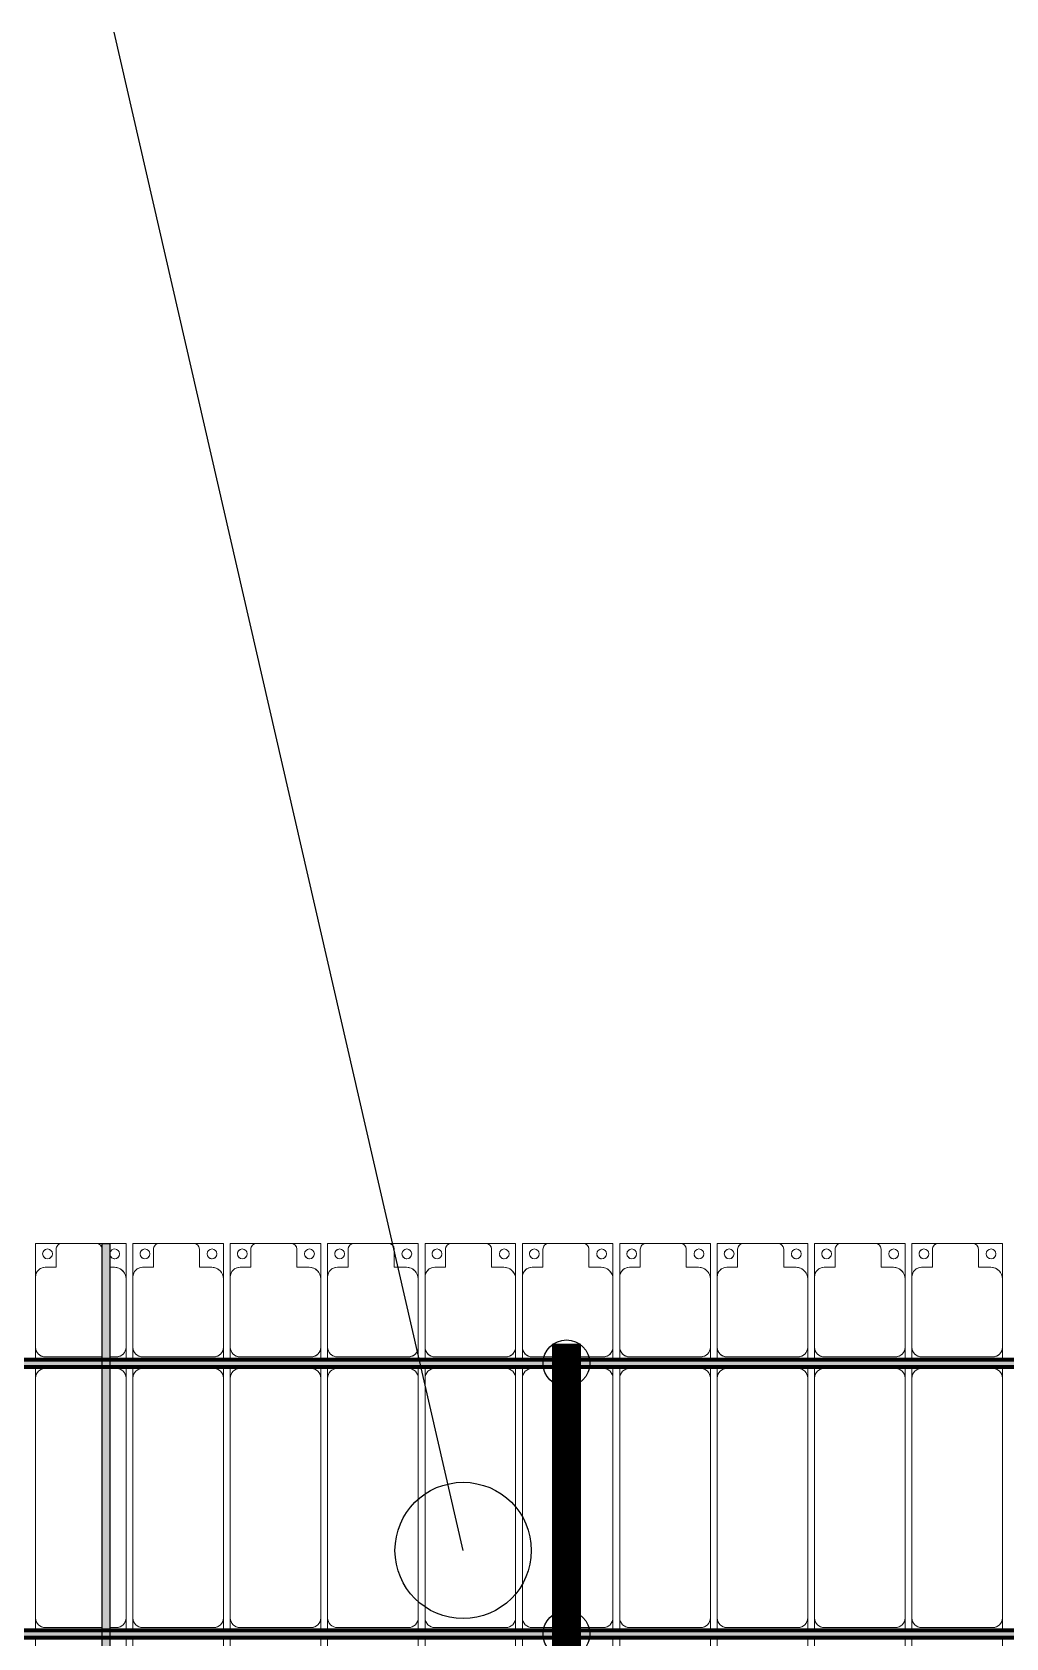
# Model space of a CAD drawing. Header units: millimetres. Extents: x -291190 to 146725, y 19759 to 185158.
# Drawn here: x -13923 to -8923, y 157191 to 165437 of the extents above; entities that cross this region are included whole.
import ezdxf

# ---------------------------------------------------------------- set-up
doc = ezdxf.new("R2010")
doc.units = ezdxf.units.MM
doc.layers.add('A-GENM', color=13, linetype='Continuous', lineweight=9)
doc.layers.add('S-BEAM', color=12, linetype='Continuous', lineweight=9)
for name, color, linetype in [('GC-BICH NEO', 6, 'Continuous'), ('GC-DAY NEO', 5, 'Continuous'), ('GC-HOP 40x60 GIA CUONG', 1, 'Continuous')]:
    doc.layers.add(name, color=color, linetype=linetype)

# ---------------------------------------------------------------- blocks, each defined once
blk = doc.blocks.new('Dải phao đi lại kèm đỡ invester - DẢI PHAO ĐI LẠI-60252-KHUNG KẾT CẤU BÈ PIN 4')
at = {"layer": 'A-GENM', "color": 7}
for p, q in [((73758.4, 713.3), (73758.4, 769.7)), ((73758.4, 713.3), (73758.4, 769.7)), ((74223.4, 769.7), (74223.4, 713.3)), ((74223.4, 769.7), (74223.4, 713.3)), ((74258.4, 713.3), (74258.4, 769.7)), ((74258.4, 713.3), (74258.4, 769.7)), ((74723.4, 769.7), (74723.4, 713.3)), ((74723.4, 769.7), (74723.4, 713.3)), ((74758.4, 713.3), (74758.4, 769.7)), ((74758.4, 713.3), (74758.4, 769.7)), ((75223.4, 769.7), (75223.4, 713.3)), ((75223.4, 769.7), (75223.4, 713.3)), ((75258.4, 713.3), (75258.4, 769.7)), ((75258.4, 713.3), (75258.4, 769.7)), ((75723.4, 769.7), (75723.4, 713.3)), ((75723.4, 769.7), (75723.4, 713.3)), ((75758.4, 713.3), (75758.4, 769.7)), ((75758.4, 713.3), (75758.4, 769.7)), ((76223.4, 769.7), (76223.4, 713.3)), ((76223.4, 769.7), (76223.4, 713.3)), ((76258.4, 713.3), (76258.4, 769.7)), ((76258.4, 713.3), (76258.4, 769.7)), ((76723.4, 769.7), (76723.4, 713.3)), ((76723.4, 769.7), (76723.4, 713.3)), ((76758.4, 713.3), (76758.4, 769.7)), ((76758.4, 713.3), (76758.4, 769.7)), ((77223.4, 769.7), (77223.4, 713.3)), ((77223.4, 769.7), (77223.4, 713.3)), ((77258.4, 713.3), (77258.4, 769.7)), ((77258.4, 713.3), (77258.4, 769.7)), ((77723.4, 769.7), (77723.4, 713.3)), ((77723.4, 769.7), (77723.4, 713.3)), ((77758.4, 713.3), (77758.4, 769.7)), ((77758.4, 713.3), (77758.4, 769.7)), ((78223.4, 769.7), (78223.4, 713.3)), ((78223.4, 769.7), (78223.4, 713.3)), ((78258.4, 713.3), (78258.4, 769.7)), ((78258.4, 713.3), (78258.4, 769.7)), ((78723.4, 769.7), (78723.4, 713.3)), ((78723.4, 769.7), (78723.4, 713.3)), ((73758.4, 610.3), (73758.4, 673.3)), ((73758.4, 610.3), (73758.4, 673.3)), ((74173.4, 660.3), (73808.4, 660.3)), ((74223.4, 673.3), (74223.4, 610.3)), ((74223.4, 673.3), (74223.4, 610.3)), ((74258.4, 610.3), (74258.4, 673.3)), ((74258.4, 610.3), (74258.4, 673.3)), ((74673.4, 660.3), (74308.4, 660.3)), ((74723.4, 673.3), (74723.4, 610.3)), ((74723.4, 673.3), (74723.4, 610.3)), ((74758.4, 610.3), (74758.4, 673.3)), ((74758.4, 610.3), (74758.4, 673.3)), ((75173.4, 660.3), (74808.4, 660.3)), ((75223.4, 673.3), (75223.4, 610.3)), ((75223.4, 673.3), (75223.4, 610.3)), ((75258.4, 610.3), (75258.4, 673.3)), ((75258.4, 610.3), (75258.4, 673.3)), ((75673.4, 660.3), (75308.4, 660.3)), ((75723.4, 673.3), (75723.4, 610.3)), ((75723.4, 673.3), (75723.4, 610.3)), ((75758.4, 610.3), (75758.4, 673.3)), ((75758.4, 610.3), (75758.4, 673.3)), ((76173.4, 660.3), (75808.4, 660.3)), ((76223.4, 673.3), (76223.4, 610.3)), ((76223.4, 673.3), (76223.4, 610.3)), ((76258.4, 610.3), (76258.4, 673.3)), ((76258.4, 610.3), (76258.4, 673.3)), ((76673.4, 660.3), (76308.4, 660.3)), ((76723.4, 673.3), (76723.4, 610.3)), ((76723.4, 673.3), (76723.4, 610.3)), ((76758.4, 610.3), (76758.4, 673.3)), ((76758.4, 610.3), (76758.4, 673.3)), ((77173.4, 660.3), (76808.4, 660.3)), ((77223.4, 673.3), (77223.4, 610.3)), ((77223.4, 673.3), (77223.4, 610.3)), ((77258.4, 610.3), (77258.4, 673.3)), ((77258.4, 610.3), (77258.4, 673.3)), ((77673.4, 660.3), (77308.4, 660.3)), ((77723.4, 673.3), (77723.4, 610.3)), ((77723.4, 673.3), (77723.4, 610.3)), ((77758.4, 610.3), (77758.4, 673.3)), ((77758.4, 610.3), (77758.4, 673.3)), ((78173.4, 660.3), (77808.4, 660.3)), ((78223.4, 673.3), (78223.4, 610.3)), ((78223.4, 673.3), (78223.4, 610.3)), ((78258.4, 610.3), (78258.4, 673.3)), ((78258.4, 610.3), (78258.4, 673.3)), ((78341.4, 660.3), (78308.4, 660.3)), ((78673.4, 660.3), (78381.4, 660.3)), ((78723.4, 673.3), (78723.4, 610.3)), ((78723.4, 673.3), (78723.4, 610.3)), ((73758.4, 610.3), (73758.4, -620.3)), ((74223.4, -620.3), (74223.4, 610.3)), ((74258.4, 610.3), (74258.4, -620.3)), ((74723.4, -620.3), (74723.4, 610.3)), ((74758.4, 610.3), (74758.4, -620.3)), ((75223.4, -620.3), (75223.4, 610.3)), ((75258.4, 610.3), (75258.4, -620.3)), ((75723.4, -620.3), (75723.4, 610.3)), ((75758.4, 610.3), (75758.4, -620.3)), ((76223.4, -620.3), (76223.4, 610.3)), ((76258.4, 610.3), (76258.4, -620.3)), ((76723.4, -620.3), (76723.4, 610.3)), ((76758.4, 610.3), (76758.4, -620.3)), ((77223.4, -620.3), (77223.4, 610.3)), ((77258.4, 610.3), (77258.4, -620.3)), ((77723.4, -620.3), (77723.4, 610.3)), ((77758.4, 610.3), (77758.4, -620.3)), ((78223.4, -620.3), (78223.4, 610.3)), ((78258.4, 610.3), (78258.4, -620.3)), ((78723.4, -620.3), (78723.4, 610.3)), ((73758.4, -676.7), (73758.4, -620.3)), ((73758.4, -676.7), (73758.4, -620.3)), ((74223.4, -620.3), (74223.4, -676.7)), ((74223.4, -620.3), (74223.4, -676.7)), ((74258.4, -676.7), (74258.4, -620.3)), ((74258.4, -676.7), (74258.4, -620.3)), ((74723.4, -620.3), (74723.4, -676.7)), ((74723.4, -620.3), (74723.4, -676.7)), ((74758.4, -676.7), (74758.4, -620.3)), ((74758.4, -676.7), (74758.4, -620.3)), ((75223.4, -620.3), (75223.4, -676.7)), ((75223.4, -620.3), (75223.4, -676.7)), ((75258.4, -676.7), (75258.4, -620.3)), ((75258.4, -676.7), (75258.4, -620.3)), ((75723.4, -620.3), (75723.4, -676.7)), ((75723.4, -620.3), (75723.4, -676.7)), ((75758.4, -676.7), (75758.4, -620.3)), ((75758.4, -676.7), (75758.4, -620.3)), ((76223.4, -620.3), (76223.4, -676.7)), ((76223.4, -620.3), (76223.4, -676.7)), ((76258.4, -676.7), (76258.4, -620.3)), ((76258.4, -676.7), (76258.4, -620.3)), ((76723.4, -620.3), (76723.4, -676.7)), ((76723.4, -620.3), (76723.4, -676.7)), ((76758.4, -676.7), (76758.4, -620.3)), ((76758.4, -676.7), (76758.4, -620.3)), ((77223.4, -620.3), (77223.4, -676.7)), ((77223.4, -620.3), (77223.4, -676.7)), ((77258.4, -676.7), (77258.4, -620.3)), ((77258.4, -676.7), (77258.4, -620.3)), ((77723.4, -620.3), (77723.4, -676.7)), ((77723.4, -620.3), (77723.4, -676.7)), ((77758.4, -676.7), (77758.4, -620.3)), ((77758.4, -676.7), (77758.4, -620.3)), ((78223.4, -620.3), (78223.4, -676.7)), ((78223.4, -620.3), (78223.4, -676.7)), ((78258.4, -676.7), (78258.4, -620.3)), ((78258.4, -676.7), (78258.4, -620.3)), ((78723.4, -620.3), (78723.4, -676.7)), ((78723.4, -620.3), (78723.4, -676.7)), ((73758.4, -779.7), (73758.4, -716.7)), ((73758.4, -779.7), (73758.4, -716.7)), ((73808.4, -670.3), (74173.4, -670.3)), ((74173.4, -729.7), (73808.4, -729.7)), ((74223.4, -716.7), (74223.4, -779.7)), ((74223.4, -716.7), (74223.4, -779.7)), ((74258.4, -779.7), (74258.4, -716.7)), ((74258.4, -779.7), (74258.4, -716.7)), ((74308.4, -670.3), (74673.4, -670.3)), ((74673.4, -729.7), (74308.4, -729.7)), ((74723.4, -716.7), (74723.4, -779.7)), ((74723.4, -716.7), (74723.4, -779.7)), ((74758.4, -779.7), (74758.4, -716.7)), ((74758.4, -779.7), (74758.4, -716.7)), ((74808.4, -670.3), (75173.4, -670.3)), ((75173.4, -729.7), (74808.4, -729.7)), ((75223.4, -716.7), (75223.4, -779.7)), ((75223.4, -716.7), (75223.4, -779.7)), ((75258.4, -779.7), (75258.4, -716.7)), ((75258.4, -779.7), (75258.4, -716.7)), ((75308.4, -670.3), (75673.4, -670.3)), ((75673.4, -729.7), (75308.4, -729.7)), ((75723.4, -716.7), (75723.4, -779.7)), ((75723.4, -716.7), (75723.4, -779.7)), ((75758.4, -779.7), (75758.4, -716.7)), ((75758.4, -779.7), (75758.4, -716.7)), ((75808.4, -670.3), (76173.4, -670.3)), ((76173.4, -729.7), (75808.4, -729.7)), ((76223.4, -716.7), (76223.4, -779.7)), ((76223.4, -716.7), (76223.4, -779.7)), ((76258.4, -779.7), (76258.4, -716.7)), ((76258.4, -779.7), (76258.4, -716.7)), ((76308.4, -670.3), (76673.4, -670.3)), ((76673.4, -729.7), (76308.4, -729.7)), ((76723.4, -716.7), (76723.4, -779.7)), ((76723.4, -716.7), (76723.4, -779.7)), ((76758.4, -779.7), (76758.4, -716.7)), ((76758.4, -779.7), (76758.4, -716.7)), ((76808.4, -670.3), (77173.4, -670.3)), ((77173.4, -729.7), (76808.4, -729.7)), ((77223.4, -716.7), (77223.4, -779.7)), ((77223.4, -716.7), (77223.4, -779.7)), ((77258.4, -779.7), (77258.4, -716.7)), ((77258.4, -779.7), (77258.4, -716.7)), ((77308.4, -670.3), (77673.4, -670.3)), ((77673.4, -729.7), (77308.4, -729.7)), ((77723.4, -716.7), (77723.4, -779.7)), ((77723.4, -716.7), (77723.4, -779.7)), ((77758.4, -779.7), (77758.4, -716.7)), ((77758.4, -779.7), (77758.4, -716.7)), ((77808.4, -670.3), (78173.4, -670.3)), ((78173.4, -729.7), (77808.4, -729.7)), ((78223.4, -716.7), (78223.4, -779.7)), ((78223.4, -716.7), (78223.4, -779.7)), ((78258.4, -779.7), (78258.4, -716.7)), ((78258.4, -779.7), (78258.4, -716.7)), ((78308.4, -670.3), (78341.4, -670.3)), ((78341.4, -729.7), (78308.4, -729.7)), ((78381.4, -670.3), (78673.4, -670.3)), ((78673.4, -729.7), (78381.4, -729.7)), ((78723.4, -716.7), (78723.4, -779.7)), ((78723.4, -716.7), (78723.4, -779.7)), ((73758.4, -779.7), (73758.4, -1129.7)), ((74223.4, -1139.7), (74223.4, -779.7)), ((74258.4, -779.7), (74258.4, -1129.7)), ((74723.4, -1139.7), (74723.4, -779.7)), ((74758.4, -779.7), (74758.4, -1129.7)), ((75223.4, -1139.7), (75223.4, -779.7)), ((75258.4, -779.7), (75258.4, -1129.7)), ((75723.4, -1139.7), (75723.4, -779.7)), ((75758.4, -779.7), (75758.4, -1129.7)), ((76223.4, -1139.7), (76223.4, -779.7)), ((76258.4, -779.7), (76258.4, -1129.7)), ((76723.4, -1139.7), (76723.4, -779.7)), ((76758.4, -779.7), (76758.4, -1129.7)), ((77223.4, -1139.7), (77223.4, -779.7)), ((77258.4, -779.7), (77258.4, -1129.7)), ((77723.4, -1139.7), (77723.4, -779.7)), ((77758.4, -779.7), (77758.4, -1129.7)), ((78223.4, -1139.7), (78223.4, -779.7)), ((78258.4, -779.7), (78258.4, -1129.7)), ((78723.4, -1139.7), (78723.4, -779.7)), ((73758.4, -1312.2), (73758.4, -1129.7)), ((73758.4, -1129.7), (73758.4, -1312.2)), ((74223.4, -1139.7), (74223.4, -1312.2)), ((74223.4, -1312.2), (74223.4, -1139.7)), ((74258.4, -1312.2), (74258.4, -1129.7)), ((74258.4, -1129.7), (74258.4, -1312.2)), ((74723.4, -1139.7), (74723.4, -1312.2)), ((74723.4, -1312.2), (74723.4, -1139.7)), ((74758.4, -1312.2), (74758.4, -1129.7)), ((74758.4, -1129.7), (74758.4, -1312.2)), ((75223.4, -1139.7), (75223.4, -1312.2)), ((75223.4, -1312.2), (75223.4, -1139.7)), ((75258.4, -1312.2), (75258.4, -1129.7)), ((75258.4, -1129.7), (75258.4, -1312.2)), ((75723.4, -1139.7), (75723.4, -1312.2)), ((75723.4, -1312.2), (75723.4, -1139.7)), ((75758.4, -1312.2), (75758.4, -1129.7)), ((75758.4, -1129.7), (75758.4, -1312.2)), ((76223.4, -1139.7), (76223.4, -1312.2)), ((76223.4, -1312.2), (76223.4, -1139.7)), ((76258.4, -1312.2), (76258.4, -1129.7)), ((76258.4, -1129.7), (76258.4, -1312.2)), ((76723.4, -1139.7), (76723.4, -1312.2)), ((76723.4, -1312.2), (76723.4, -1139.7)), ((76758.4, -1312.2), (76758.4, -1129.7)), ((76758.4, -1129.7), (76758.4, -1312.2)), ((77223.4, -1139.7), (77223.4, -1312.2)), ((77223.4, -1312.2), (77223.4, -1139.7)), ((77258.4, -1312.2), (77258.4, -1129.7)), ((77258.4, -1129.7), (77258.4, -1312.2)), ((77723.4, -1139.7), (77723.4, -1312.2)), ((77723.4, -1312.2), (77723.4, -1139.7)), ((77758.4, -1312.2), (77758.4, -1129.7)), ((77758.4, -1129.7), (77758.4, -1312.2)), ((78223.4, -1139.7), (78223.4, -1312.2)), ((78223.4, -1312.2), (78223.4, -1139.7)), ((78258.4, -1312.2), (78258.4, -1129.7)), ((78258.4, -1129.7), (78258.4, -1312.2)), ((78723.4, -1139.7), (78723.4, -1312.2)), ((78723.4, -1312.2), (78723.4, -1139.7)), ((73818.4, -1189.7), (73881.8, -1189.7)), ((73881.8, -1189.7), (73881.8, -1282.2)), ((74118.2, -1282.2), (74118.2, -1189.7)), ((74118.2, -1189.7), (74173.4, -1189.7)), ((74318.4, -1189.7), (74381.8, -1189.7)), ((74381.8, -1189.7), (74381.8, -1282.2)), ((74618.2, -1282.2), (74618.2, -1189.7)), ((74618.2, -1189.7), (74673.4, -1189.7)), ((74818.4, -1189.7), (74881.8, -1189.7)), ((74881.8, -1189.7), (74881.8, -1282.2)), ((75118.2, -1282.2), (75118.2, -1189.7)), ((75118.2, -1189.7), (75173.4, -1189.7)), ((75318.4, -1189.7), (75381.8, -1189.7)), ((75381.8, -1189.7), (75381.8, -1282.2)), ((75618.2, -1282.2), (75618.2, -1189.7)), ((75618.2, -1189.7), (75673.4, -1189.7)), ((75818.4, -1189.7), (75881.8, -1189.7)), ((75881.8, -1189.7), (75881.8, -1282.2)), ((76118.2, -1282.2), (76118.2, -1189.7)), ((76118.2, -1189.7), (76173.4, -1189.7)), ((76318.4, -1189.7), (76381.8, -1189.7)), ((76381.8, -1189.7), (76381.8, -1282.2)), ((76618.2, -1282.2), (76618.2, -1189.7)), ((76618.2, -1189.7), (76673.4, -1189.7)), ((76818.4, -1189.7), (76881.8, -1189.7)), ((76881.8, -1189.7), (76881.8, -1282.2)), ((77118.2, -1282.2), (77118.2, -1189.7)), ((77118.2, -1189.7), (77173.4, -1189.7)), ((77318.4, -1189.7), (77381.8, -1189.7)), ((77381.8, -1189.7), (77381.8, -1282.2)), ((77618.2, -1282.2), (77618.2, -1189.7)), ((77618.2, -1189.7), (77673.4, -1189.7)), ((77818.4, -1189.7), (77881.8, -1189.7)), ((77881.8, -1189.7), (77881.8, -1282.2)), ((78118.2, -1282.2), (78118.2, -1189.7)), ((78118.2, -1189.7), (78173.4, -1189.7)), ((78318.4, -1189.7), (78341.4, -1189.7)), ((78381.8, -1189.7), (78381.8, -1282.2)), ((78618.2, -1282.2), (78618.2, -1189.7)), ((78618.2, -1189.7), (78673.4, -1189.7)), ((73911.8, -1312.2), (73758.4, -1312.2)), ((73758.4, -1312.2), (73911.8, -1312.2)), ((73911.8, -1312.2), (74088.2, -1312.2)), ((74223.4, -1312.2), (74088.2, -1312.2)), ((74088.2, -1312.2), (74223.4, -1312.2)), ((74411.8, -1312.2), (74258.4, -1312.2)), ((74258.4, -1312.2), (74411.8, -1312.2)), ((74411.8, -1312.2), (74588.2, -1312.2)), ((74723.4, -1312.2), (74588.2, -1312.2)), ((74588.2, -1312.2), (74723.4, -1312.2)), ((74911.8, -1312.2), (74758.4, -1312.2)), ((74758.4, -1312.2), (74911.8, -1312.2)), ((74911.8, -1312.2), (75088.2, -1312.2)), ((75223.4, -1312.2), (75088.2, -1312.2)), ((75088.2, -1312.2), (75223.4, -1312.2)), ((75411.8, -1312.2), (75258.4, -1312.2)), ((75258.4, -1312.2), (75411.8, -1312.2)), ((75411.8, -1312.2), (75588.2, -1312.2)), ((75723.4, -1312.2), (75588.2, -1312.2)), ((75588.2, -1312.2), (75723.4, -1312.2)), ((75911.8, -1312.2), (75758.4, -1312.2)), ((75758.4, -1312.2), (75911.8, -1312.2)), ((75911.8, -1312.2), (76088.2, -1312.2)), ((76223.4, -1312.2), (76088.2, -1312.2)), ((76088.2, -1312.2), (76223.4, -1312.2)), ((76411.8, -1312.2), (76258.4, -1312.2)), ((76258.4, -1312.2), (76411.8, -1312.2)), ((76411.8, -1312.2), (76588.2, -1312.2)), ((76723.4, -1312.2), (76588.2, -1312.2)), ((76588.2, -1312.2), (76723.4, -1312.2)), ((76911.8, -1312.2), (76758.4, -1312.2)), ((76758.4, -1312.2), (76911.8, -1312.2)), ((76911.8, -1312.2), (77088.2, -1312.2)), ((77223.4, -1312.2), (77088.2, -1312.2)), ((77088.2, -1312.2), (77223.4, -1312.2)), ((77411.8, -1312.2), (77258.4, -1312.2)), ((77258.4, -1312.2), (77411.8, -1312.2)), ((77411.8, -1312.2), (77588.2, -1312.2)), ((77723.4, -1312.2), (77588.2, -1312.2)), ((77588.2, -1312.2), (77723.4, -1312.2)), ((77911.8, -1312.2), (77758.4, -1312.2)), ((77758.4, -1312.2), (77911.8, -1312.2)), ((77911.8, -1312.2), (78088.2, -1312.2)), ((78223.4, -1312.2), (78088.2, -1312.2)), ((78088.2, -1312.2), (78223.4, -1312.2)), ((78341.4, -1312.2), (78258.4, -1312.2)), ((78258.4, -1312.2), (78341.4, -1312.2)), ((78411.8, -1312.2), (78381.4, -1312.2)), ((78381.4, -1312.2), (78411.8, -1312.2)), ((78411.8, -1312.2), (78588.2, -1312.2)), ((78723.4, -1312.2), (78588.2, -1312.2)), ((78588.2, -1312.2), (78723.4, -1312.2))]:
    blk.add_line(p, q, dxfattribs=at)
for centre, radius, start, end in [((73808.4, 610.3), 50, 90, 180), ((74173.4, 610.3), 50, 360, 90), ((74173.4, 610.3), 50, 60, 90), ((74308.4, 610.3), 50, 90, 180), ((74673.4, 610.3), 50, 360, 90), ((74673.4, 610.3), 50, 60, 90), ((74808.4, 610.3), 50, 90, 180), ((75173.4, 610.3), 50, 360, 90), ((75173.4, 610.3), 50, 60, 90), ((75308.4, 610.3), 50, 90, 180), ((75673.4, 610.3), 50, 360, 90), ((75673.4, 610.3), 50, 60, 90), ((75808.4, 610.3), 50, 90, 180), ((76173.4, 610.3), 50, 360, 90), ((76173.4, 610.3), 50, 60, 90), ((76308.4, 610.3), 50, 90, 180), ((76673.4, 610.3), 50, 360, 90), ((76673.4, 610.3), 50, 60, 90), ((76808.4, 610.3), 50, 90, 180), ((77173.4, 610.3), 50, 360, 90), ((77173.4, 610.3), 50, 60, 90), ((77308.4, 610.3), 50, 90, 180), ((77673.4, 610.3), 50, 360, 90), ((77673.4, 610.3), 50, 60, 90), ((77808.4, 610.3), 50, 90, 180), ((78173.4, 610.3), 50, 360, 90), ((78173.4, 610.3), 50, 60, 90), ((78308.4, 610.3), 50, 90, 180), ((78673.4, 610.3), 50, 360, 90), ((78673.4, 610.3), 50, 60, 90), ((73808.4, 610.3), 50, 150, 180), ((73808.4, 610.3), 50, 105, 120), ((74173.4, 610.3), 50, 15, 30), ((74308.4, 610.3), 50, 150, 180), ((74308.4, 610.3), 50, 105, 120), ((74673.4, 610.3), 50, 15, 30), ((74808.4, 610.3), 50, 150, 180), ((74808.4, 610.3), 50, 105, 120), ((75173.4, 610.3), 50, 15, 30), ((75308.4, 610.3), 50, 150, 180), ((75308.4, 610.3), 50, 105, 120), ((75673.4, 610.3), 50, 15, 30), ((75808.4, 610.3), 50, 150, 180), ((75808.4, 610.3), 50, 105, 120), ((76173.4, 610.3), 50, 15, 30), ((76308.4, 610.3), 50, 150, 180), ((76308.4, 610.3), 50, 105, 120), ((76673.4, 610.3), 50, 15, 30), ((76808.4, 610.3), 50, 150, 180), ((76808.4, 610.3), 50, 105, 120), ((77173.4, 610.3), 50, 15, 30), ((77308.4, 610.3), 50, 150, 180), ((77308.4, 610.3), 50, 105, 120), ((77673.4, 610.3), 50, 15, 30), ((77808.4, 610.3), 50, 150, 180), ((77808.4, 610.3), 50, 105, 120), ((78173.4, 610.3), 50, 15, 30), ((78308.4, 610.3), 50, 150, 180), ((78308.4, 610.3), 50, 105, 120), ((78673.4, 610.3), 50, 15, 30), ((73808.4, -620.3), 50, 180, 270), ((73808.4, -620.3), 50, 195, 210), ((74173.4, -620.3), 50, 270, 0), ((74173.4, -620.3), 50, 330, 0), ((74308.4, -620.3), 50, 180, 270), ((74308.4, -620.3), 50, 195, 210), ((74673.4, -620.3), 50, 270, 0), ((74673.4, -620.3), 50, 330, 0), ((74808.4, -620.3), 50, 180, 270), ((74808.4, -620.3), 50, 195, 210), ((75173.4, -620.3), 50, 270, 0), ((75173.4, -620.3), 50, 330, 0), ((75308.4, -620.3), 50, 180, 270), ((75308.4, -620.3), 50, 195, 210), ((75673.4, -620.3), 50, 270, 0), ((75673.4, -620.3), 50, 330, 0), ((75808.4, -620.3), 50, 180, 270), ((75808.4, -620.3), 50, 195, 210), ((76173.4, -620.3), 50, 270, 0), ((76173.4, -620.3), 50, 330, 0), ((76308.4, -620.3), 50, 180, 270), ((76308.4, -620.3), 50, 195, 210), ((76673.4, -620.3), 50, 270, 0), ((76673.4, -620.3), 50, 330, 0), ((76808.4, -620.3), 50, 180, 270), ((76808.4, -620.3), 50, 195, 210), ((77173.4, -620.3), 50, 270, 0), ((77173.4, -620.3), 50, 330, 0), ((77308.4, -620.3), 50, 180, 270), ((77308.4, -620.3), 50, 195, 210), ((77673.4, -620.3), 50, 270, 0), ((77673.4, -620.3), 50, 330, 0), ((77808.4, -620.3), 50, 180, 270), ((77808.4, -620.3), 50, 195, 210), ((78173.4, -620.3), 50, 270, 0), ((78173.4, -620.3), 50, 330, 0), ((78308.4, -620.3), 50, 180, 270), ((78308.4, -620.3), 50, 195, 210), ((78673.4, -620.3), 50, 270, 0), ((78673.4, -620.3), 50, 330, 0), ((73808.4, -779.7), 50, 90, 180), ((73808.4, -779.7), 50, 90, 165), ((73808.4, -620.3), 50, 240, 270), ((74173.4, -620.3), 50, 270, 300), ((74173.4, -779.7), 50, 360, 90), ((74173.4, -779.7), 50, 15, 90), ((74308.4, -779.7), 50, 90, 180), ((74308.4, -779.7), 50, 90, 165), ((74308.4, -620.3), 50, 240, 270), ((74673.4, -620.3), 50, 270, 300), ((74673.4, -779.7), 50, 360, 90), ((74673.4, -779.7), 50, 15, 90), ((74808.4, -779.7), 50, 90, 180), ((74808.4, -779.7), 50, 90, 165), ((74808.4, -620.3), 50, 240, 270), ((75173.4, -620.3), 50, 270, 300), ((75173.4, -779.7), 50, 360, 90), ((75173.4, -779.7), 50, 15, 90), ((75308.4, -779.7), 50, 90, 180), ((75308.4, -779.7), 50, 90, 165), ((75308.4, -620.3), 50, 240, 270), ((75673.4, -620.3), 50, 270, 300), ((75673.4, -779.7), 50, 360, 90), ((75673.4, -779.7), 50, 15, 90), ((75808.4, -779.7), 50, 90, 180), ((75808.4, -779.7), 50, 90, 165), ((75808.4, -620.3), 50, 240, 270), ((76173.4, -620.3), 50, 270, 300), ((76173.4, -779.7), 50, 360, 90), ((76173.4, -779.7), 50, 15, 90), ((76308.4, -779.7), 50, 90, 180), ((76308.4, -779.7), 50, 90, 165), ((76308.4, -620.3), 50, 240, 270), ((76673.4, -620.3), 50, 270, 300), ((76673.4, -779.7), 50, 360, 90), ((76673.4, -779.7), 50, 15, 90), ((76808.4, -779.7), 50, 90, 180), ((76808.4, -779.7), 50, 90, 165), ((76808.4, -620.3), 50, 240, 270), ((77173.4, -620.3), 50, 270, 300), ((77173.4, -779.7), 50, 360, 90), ((77173.4, -779.7), 50, 15, 90), ((77308.4, -779.7), 50, 90, 180), ((77308.4, -779.7), 50, 90, 165), ((77308.4, -620.3), 50, 240, 270), ((77673.4, -620.3), 50, 270, 300), ((77673.4, -779.7), 50, 360, 90), ((77673.4, -779.7), 50, 15, 90), ((77808.4, -779.7), 50, 90, 180), ((77808.4, -779.7), 50, 90, 165), ((77808.4, -620.3), 50, 240, 270), ((78173.4, -620.3), 50, 270, 300), ((78173.4, -779.7), 50, 360, 90), ((78173.4, -779.7), 50, 15, 90), ((78308.4, -779.7), 50, 90, 180), ((78308.4, -779.7), 50, 90, 165), ((78308.4, -620.3), 50, 240, 270), ((78673.4, -620.3), 50, 270, 300), ((78673.4, -779.7), 50, 360, 90), ((78673.4, -779.7), 50, 15, 90), ((73818.4, -1129.7), 60, 180, 270), ((74173.4, -1139.7), 50, 270, 360), ((74173.4, -1139.7), 50, 270, 345), ((74318.4, -1129.7), 60, 180, 270), ((74673.4, -1139.7), 50, 270, 360), ((74673.4, -1139.7), 50, 270, 345), ((74818.4, -1129.7), 60, 180, 270), ((75173.4, -1139.7), 50, 270, 360), ((75173.4, -1139.7), 50, 270, 345), ((75318.4, -1129.7), 60, 180, 270), ((75673.4, -1139.7), 50, 270, 360), ((75673.4, -1139.7), 50, 270, 345), ((75818.4, -1129.7), 60, 180, 270), ((76173.4, -1139.7), 50, 270, 360), ((76173.4, -1139.7), 50, 270, 345), ((76318.4, -1129.7), 60, 180, 270), ((76673.4, -1139.7), 50, 270, 360), ((76673.4, -1139.7), 50, 270, 345), ((76818.4, -1129.7), 60, 180, 270), ((77173.4, -1139.7), 50, 270, 360), ((77173.4, -1139.7), 50, 270, 345), ((77318.4, -1129.7), 60, 180, 270), ((77673.4, -1139.7), 50, 270, 360), ((77673.4, -1139.7), 50, 270, 345), ((77818.4, -1129.7), 60, 180, 270), ((78173.4, -1139.7), 50, 270, 360), ((78173.4, -1139.7), 50, 270, 345), ((78318.4, -1129.7), 60, 180, 270), ((78673.4, -1139.7), 50, 270, 360), ((78673.4, -1139.7), 50, 270, 345), ((73818.4, -1129.7), 60, 210, 270), ((73816.8, -1258.6), 25, 90, 270), ((73816.8, -1258.6), 25, 90, 165), ((73816.8, -1258.6), 25, 270, 90), ((73816.8, -1258.6), 25, 62.91327, 90), ((74161.8, -1258.6), 25, 90, 270), ((74161.8, -1258.6), 25, 90, 165), ((74161.8, -1258.6), 25, 270, 90), ((74161.8, -1258.6), 25, 15, 90), ((74173.4, -1139.7), 50, 300, 315), ((74173.4, -1139.7), 50, 300, 315), ((74318.4, -1129.7), 60, 210, 270), ((74316.8, -1258.6), 25, 90, 270), ((74316.8, -1258.6), 25, 90, 165), ((74316.8, -1258.6), 25, 270, 90), ((74316.8, -1258.6), 25, 75, 90), ((74661.8, -1258.6), 25, 90, 270), ((74661.8, -1258.6), 25, 90, 165), ((74661.8, -1258.6), 25, 270, 90), ((74661.8, -1258.6), 25, 15, 90), ((74673.4, -1139.7), 50, 300, 315), ((74673.4, -1139.7), 50, 300, 315), ((74818.4, -1129.7), 60, 210, 270), ((74816.8, -1258.6), 25, 90, 270), ((74816.8, -1258.6), 25, 90, 165), ((74816.8, -1258.6), 25, 270, 90), ((74816.8, -1258.6), 25, 75, 90), ((75161.8, -1258.6), 25, 90, 270), ((75161.8, -1258.6), 25, 90, 165), ((75161.8, -1258.6), 25, 270, 90), ((75161.8, -1258.6), 25, 15, 90), ((75173.4, -1139.7), 50, 300, 315), ((75173.4, -1139.7), 50, 300, 315), ((75318.4, -1129.7), 60, 210, 270), ((75316.8, -1258.6), 25, 90, 270), ((75316.8, -1258.6), 25, 90, 165), ((75316.8, -1258.6), 25, 270, 90), ((75316.8, -1258.6), 25, 75, 90), ((75661.8, -1258.6), 25, 90, 270), ((75661.8, -1258.6), 25, 90, 165), ((75661.8, -1258.6), 25, 270, 90), ((75661.8, -1258.6), 25, 15, 90), ((75673.4, -1139.7), 50, 300, 315), ((75673.4, -1139.7), 50, 300, 315), ((75818.4, -1129.7), 60, 210, 270), ((75816.8, -1258.6), 25, 90, 270), ((75816.8, -1258.6), 25, 90, 165), ((75816.8, -1258.6), 25, 270, 90), ((75816.8, -1258.6), 25, 75, 90), ((76161.8, -1258.6), 25, 90, 270), ((76161.8, -1258.6), 25, 90, 165), ((76161.8, -1258.6), 25, 270, 90), ((76161.8, -1258.6), 25, 15, 90), ((76173.4, -1139.7), 50, 300, 315), ((76173.4, -1139.7), 50, 300, 315), ((76318.4, -1129.7), 60, 210, 270), ((76316.8, -1258.6), 25, 90, 270), ((76316.8, -1258.6), 25, 90, 165), ((76316.8, -1258.6), 25, 270, 90), ((76316.8, -1258.6), 25, 75, 90), ((76661.8, -1258.6), 25, 90, 270), ((76661.8, -1258.6), 25, 90, 165), ((76661.8, -1258.6), 25, 270, 90), ((76661.8, -1258.6), 25, 15, 90), ((76673.4, -1139.7), 50, 300, 315), ((76673.4, -1139.7), 50, 300, 315), ((76818.4, -1129.7), 60, 210, 270), ((76816.8, -1258.6), 25, 90, 270), ((76816.8, -1258.6), 25, 90, 165), ((76816.8, -1258.6), 25, 270, 90), ((76816.8, -1258.6), 25, 75, 90), ((77161.8, -1258.6), 25, 90, 270), ((77161.8, -1258.6), 25, 90, 165), ((77161.8, -1258.6), 25, 270, 90), ((77161.8, -1258.6), 25, 15, 90), ((77173.4, -1139.7), 50, 300, 315), ((77173.4, -1139.7), 50, 300, 315), ((77318.4, -1129.7), 60, 210, 270), ((77316.8, -1258.6), 25, 90, 270), ((77316.8, -1258.6), 25, 90, 165), ((77316.8, -1258.6), 25, 270, 90), ((77316.8, -1258.6), 25, 75, 90), ((77661.8, -1258.6), 25, 90, 270), ((77661.8, -1258.6), 25, 90, 165), ((77661.8, -1258.6), 25, 270, 90), ((77661.8, -1258.6), 25, 15, 90), ((77673.4, -1139.7), 50, 300, 315), ((77673.4, -1139.7), 50, 300, 315), ((77818.4, -1129.7), 60, 210, 270), ((77816.8, -1258.6), 25, 90, 270), ((77816.8, -1258.6), 25, 90, 165), ((77816.8, -1258.6), 25, 270, 90), ((77816.8, -1258.6), 25, 75, 90), ((78161.8, -1258.6), 25, 90, 270), ((78161.8, -1258.6), 25, 90, 165), ((78161.8, -1258.6), 25, 270, 90), ((78161.8, -1258.6), 25, 15, 90), ((78173.4, -1139.7), 50, 300, 315), ((78173.4, -1139.7), 50, 300, 315), ((78318.4, -1129.7), 60, 210, 270), ((78316.8, -1258.6), 25, 90, 270), ((78316.8, -1258.6), 25, 90, 165), ((78316.8, -1258.6), 25, 15, 90), ((78316.8, -1258.6), 25, 75, 90), ((78661.8, -1258.6), 25, 90, 270), ((78661.8, -1258.6), 25, 90, 165), ((78661.8, -1258.6), 25, 270, 90), ((78661.8, -1258.6), 25, 15, 90), ((78673.4, -1139.7), 50, 300, 315), ((78673.4, -1139.7), 50, 300, 315), ((73816.8, -1258.6), 25, 180, 270), ((73816.8, -1258.6), 25, 270, 360), ((73816.8, -1258.6), 25, 15, 60), ((73911.8, -1282.2), 30, 180, 270), ((73911.8, -1282.2), 30, 195, 225), ((73911.8, -1282.2), 30, 195, 255), ((73911.8, -1282.2), 30, 195, 225), ((73911.8, -1282.2), 30, 240, 255), ((73911.8, -1282.2), 30, 240, 255), ((74088.2, -1282.2), 30, 270, 0), ((74088.2, -1282.2), 30, 285, 345), ((74088.2, -1282.2), 30, 285, 300), ((74088.2, -1282.2), 30, 285, 300), ((74088.2, -1282.2), 30, 330, 345), ((74088.2, -1282.2), 30, 330, 345), ((74161.8, -1258.6), 25, 180, 270), ((74161.8, -1258.6), 25, 270, 0), ((74316.8, -1258.6), 25, 180, 270), ((74316.8, -1258.6), 25, 270, 360), ((74316.8, -1258.6), 25, 15, 60), ((74411.8, -1282.2), 30, 180, 270), ((74411.8, -1282.2), 30, 195, 225), ((74411.8, -1282.2), 30, 195, 255), ((74411.8, -1282.2), 30, 195, 225), ((74411.8, -1282.2), 30, 240, 255), ((74411.8, -1282.2), 30, 240, 255), ((74588.2, -1282.2), 30, 270, 0), ((74588.2, -1282.2), 30, 285, 345), ((74588.2, -1282.2), 30, 285, 300), ((74588.2, -1282.2), 30, 285, 300), ((74588.2, -1282.2), 30, 330, 345), ((74588.2, -1282.2), 30, 330, 345), ((74661.8, -1258.6), 25, 180, 270), ((74661.8, -1258.6), 25, 270, 0), ((74816.8, -1258.6), 25, 180, 270), ((74816.8, -1258.6), 25, 270, 360), ((74816.8, -1258.6), 25, 15, 60), ((74911.8, -1282.2), 30, 180, 270), ((74911.8, -1282.2), 30, 195, 225), ((74911.8, -1282.2), 30, 195, 255), ((74911.8, -1282.2), 30, 195, 225), ((74911.8, -1282.2), 30, 240, 255), ((74911.8, -1282.2), 30, 240, 255), ((75088.2, -1282.2), 30, 270, 0), ((75088.2, -1282.2), 30, 285, 345), ((75088.2, -1282.2), 30, 285, 300), ((75088.2, -1282.2), 30, 285, 300), ((75088.2, -1282.2), 30, 330, 345), ((75088.2, -1282.2), 30, 330, 345), ((75161.8, -1258.6), 25, 180, 270), ((75161.8, -1258.6), 25, 270, 0), ((75316.8, -1258.6), 25, 180, 270), ((75316.8, -1258.6), 25, 270, 360), ((75316.8, -1258.6), 25, 15, 60), ((75411.8, -1282.2), 30, 180, 270), ((75411.8, -1282.2), 30, 195, 225), ((75411.8, -1282.2), 30, 195, 255), ((75411.8, -1282.2), 30, 195, 225), ((75411.8, -1282.2), 30, 240, 255), ((75411.8, -1282.2), 30, 240, 255), ((75588.2, -1282.2), 30, 270, 0), ((75588.2, -1282.2), 30, 285, 345), ((75588.2, -1282.2), 30, 285, 300), ((75588.2, -1282.2), 30, 285, 300), ((75588.2, -1282.2), 30, 330, 345), ((75588.2, -1282.2), 30, 330, 345), ((75661.8, -1258.6), 25, 180, 270), ((75661.8, -1258.6), 25, 270, 0), ((75816.8, -1258.6), 25, 180, 270), ((75816.8, -1258.6), 25, 270, 360), ((75816.8, -1258.6), 25, 15, 60), ((75911.8, -1282.2), 30, 180, 270), ((75911.8, -1282.2), 30, 195, 225), ((75911.8, -1282.2), 30, 195, 255), ((75911.8, -1282.2), 30, 195, 225), ((75911.8, -1282.2), 30, 240, 255), ((75911.8, -1282.2), 30, 240, 255), ((76088.2, -1282.2), 30, 270, 0), ((76088.2, -1282.2), 30, 285, 345), ((76088.2, -1282.2), 30, 285, 300), ((76088.2, -1282.2), 30, 285, 300), ((76088.2, -1282.2), 30, 330, 345), ((76088.2, -1282.2), 30, 330, 345), ((76161.8, -1258.6), 25, 180, 270), ((76161.8, -1258.6), 25, 270, 0), ((76316.8, -1258.6), 25, 180, 270), ((76316.8, -1258.6), 25, 270, 360), ((76316.8, -1258.6), 25, 15, 60), ((76411.8, -1282.2), 30, 180, 270), ((76411.8, -1282.2), 30, 195, 225), ((76411.8, -1282.2), 30, 195, 255), ((76411.8, -1282.2), 30, 195, 225), ((76411.8, -1282.2), 30, 240, 255), ((76411.8, -1282.2), 30, 240, 255), ((76588.2, -1282.2), 30, 270, 0), ((76588.2, -1282.2), 30, 285, 345), ((76588.2, -1282.2), 30, 285, 300), ((76588.2, -1282.2), 30, 285, 300), ((76588.2, -1282.2), 30, 330, 345), ((76588.2, -1282.2), 30, 330, 345), ((76661.8, -1258.6), 25, 180, 270), ((76661.8, -1258.6), 25, 270, 0), ((76816.8, -1258.6), 25, 180, 270), ((76816.8, -1258.6), 25, 270, 360), ((76816.8, -1258.6), 25, 15, 60), ((76911.8, -1282.2), 30, 180, 270), ((76911.8, -1282.2), 30, 195, 225), ((76911.8, -1282.2), 30, 195, 255), ((76911.8, -1282.2), 30, 195, 225), ((76911.8, -1282.2), 30, 240, 255), ((76911.8, -1282.2), 30, 240, 255), ((77088.2, -1282.2), 30, 270, 0), ((77088.2, -1282.2), 30, 285, 345), ((77088.2, -1282.2), 30, 285, 300), ((77088.2, -1282.2), 30, 285, 300), ((77088.2, -1282.2), 30, 330, 345), ((77088.2, -1282.2), 30, 330, 345), ((77161.8, -1258.6), 25, 180, 270), ((77161.8, -1258.6), 25, 270, 0), ((77316.8, -1258.6), 25, 180, 270), ((77316.8, -1258.6), 25, 270, 360), ((77316.8, -1258.6), 25, 15, 60), ((77411.8, -1282.2), 30, 180, 270), ((77411.8, -1282.2), 30, 195, 225), ((77411.8, -1282.2), 30, 195, 255), ((77411.8, -1282.2), 30, 195, 225), ((77411.8, -1282.2), 30, 240, 255), ((77411.8, -1282.2), 30, 240, 255), ((77588.2, -1282.2), 30, 270, 0), ((77588.2, -1282.2), 30, 285, 345), ((77588.2, -1282.2), 30, 285, 300), ((77588.2, -1282.2), 30, 285, 300), ((77588.2, -1282.2), 30, 330, 345), ((77588.2, -1282.2), 30, 330, 345), ((77661.8, -1258.6), 25, 180, 270), ((77661.8, -1258.6), 25, 270, 0), ((77816.8, -1258.6), 25, 180, 270), ((77816.8, -1258.6), 25, 270, 360), ((77816.8, -1258.6), 25, 15, 60), ((77911.8, -1282.2), 30, 180, 270), ((77911.8, -1282.2), 30, 195, 225), ((77911.8, -1282.2), 30, 195, 255), ((77911.8, -1282.2), 30, 195, 225), ((77911.8, -1282.2), 30, 240, 255), ((77911.8, -1282.2), 30, 240, 255), ((78088.2, -1282.2), 30, 270, 0), ((78088.2, -1282.2), 30, 285, 345), ((78088.2, -1282.2), 30, 285, 300), ((78088.2, -1282.2), 30, 285, 300), ((78088.2, -1282.2), 30, 330, 345), ((78088.2, -1282.2), 30, 330, 345), ((78161.8, -1258.6), 25, 180, 270), ((78161.8, -1258.6), 25, 270, 0), ((78316.8, -1258.6), 25, 180, 270), ((78316.8, -1258.6), 25, 270, 345), ((78316.8, -1258.6), 25, 270, 345), ((78316.8, -1258.6), 25, 15, 60), ((78411.8, -1282.2), 30, 180, 270), ((78411.8, -1282.2), 30, 195, 225), ((78411.8, -1282.2), 30, 195, 255), ((78411.8, -1282.2), 30, 195, 225), ((78411.8, -1282.2), 30, 240, 255), ((78411.8, -1282.2), 30, 240, 255), ((78588.2, -1282.2), 30, 270, 0), ((78588.2, -1282.2), 30, 285, 345), ((78588.2, -1282.2), 30, 285, 300), ((78588.2, -1282.2), 30, 285, 300), ((78588.2, -1282.2), 30, 330, 345), ((78588.2, -1282.2), 30, 330, 345), ((78661.8, -1258.6), 25, 180, 270), ((78661.8, -1258.6), 25, 270, 0)]:
    blk.add_arc(centre, radius, start, end, dxfattribs=at)
blk = doc.blocks.new('Dầm C52 - Dầm C52-74423-KHUNG KẾT CẤU BÈ PIN 4')
at = {"layer": 'S-BEAM', "lineweight": 140}
blk.add_hatch(color=1, dxfattribs=at).paths.add_polyline_path([(-153612.4, 20), (-153612.4, -20), (153612.4, -20), (153612.4, 20), (-152772.8, 20)])
at = {"layer": 'S-BEAM', "color": 1, "lineweight": 140}
for p, q in [((-153612.4, 20), (153612.4, 20)), ((153612.4, -20), (-153612.4, -20))]:
    blk.add_line(p, q, dxfattribs=at)
blk = doc.blocks.new('Dầm C52 - Hộp 40x60-62905-KHUNG KẾT CẤU BÈ PIN 4')
at = {"layer": 'S-BEAM', "lineweight": 25}
blk.add_hatch(color=4, dxfattribs=at).paths.add_polyline_path([(-37712.2, -20), (37712.2, -20), (37712.2, 20), (-37712.2, 20)])
at = {"layer": 'S-BEAM', "color": 4, "lineweight": 25}
for p, q in [((-37712.2, 20), (37712.2, 20)), ((37712.2, 20), (37712.2, -20)), ((37712.2, -20), (-37712.2, -20))]:
    blk.add_line(p, q, dxfattribs=at)
blk = doc.blocks.new('Dầm C52 - Dầm C52-V30-KHUNG KẾT CẤU BÈ PIN 4')
at = {"layer": 'S-BEAM', "lineweight": 140}
blk.add_hatch(color=1, dxfattribs=at).paths.add_polyline_path([(-153612.4, 20), (-153612.4, -20), (153612.4, -20), (153612.4, 20), (-152772.8, 20)])
at = {"layer": 'S-BEAM', "color": 1, "lineweight": 140}
for p, q in [((-153612.4, 20), (153612.4, 20)), ((153612.4, -20), (-153612.4, -20))]:
    blk.add_line(p, q, dxfattribs=at)

msp = doc.modelspace()

# ---------------------------------------------------------------- linework, layer by layer
at = {"layer": 'GC-BICH NEO'}
msp.add_circle((-11710.1, 157640.2), 350, dxfattribs=at)
at = {"layer": 'GC-DAY NEO'}
msp.add_line((-11710.1, 157640.2), (-13502.2, 165436.9), dxfattribs=at)
at = {"layer": 'GC-HOP 40x60 GIA CUONG', "const_width": 150}
msp.add_lwpolyline([(-11179.7, 143701.2), (-11179.7, 158701.2)], dxfattribs=at)
at = {"layer": 'GC-HOP 40x60 GIA CUONG'}
for centre in [(-11179.7, 158601.2), (-11179.7, 157211.2)]:
    msp.add_circle(centre, 120, dxfattribs=at)

# ---------------------------------------------------------------- block references
at = {"layer": 'A-GENM', "color": 7, "rotation": 180}
msp.add_blockref('Dải phao đi lại kèm đỡ invester - DẢI PHAO ĐI LẠI-60252-KHUNG KẾT CẤU BÈ PIN 4', (64817.6, 157904.6), dxfattribs=at)
at = {"layer": 'S-BEAM', "color": 4, "lineweight": 25, "rotation": 89.99999999999977}
msp.add_blockref('Dầm C52 - Hộp 40x60-62905-KHUNG KẾT CẤU BÈ PIN 4', (-13543.8, 121504.6), dxfattribs=at)
at = {"layer": 'S-BEAM', "color": 1, "lineweight": 140, "rotation": 180}
for name, p in [('Dầm C52 - Dầm C52-V30-KHUNG KẾT CẤU BÈ PIN 4', (-88196.3, 158601.2)), ('Dầm C52 - Dầm C52-74423-KHUNG KẾT CẤU BÈ PIN 4', (-88196.3, 157211.2))]:
    msp.add_blockref(name, p, dxfattribs=at)

doc.saveas('drawing.dxf')
